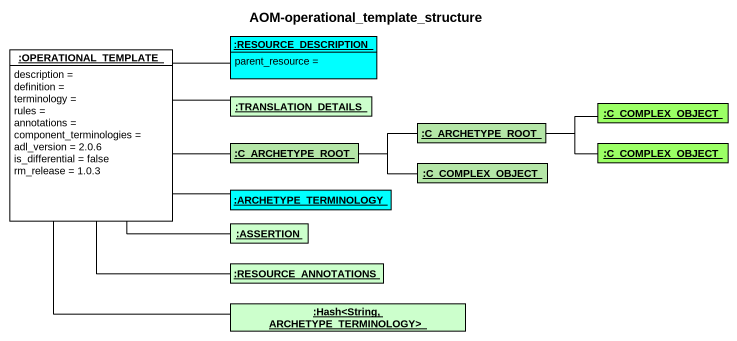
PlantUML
@startuml
title AOM-operational_template_structure
hide circle
hide empty members
object ":OPERATIONAL_TEMPLATE" as OPERATIONAL_TEMPLATE {
  description =
  definition =
  terminology =
  rules =
  annotations =
  component_terminologies =
  adl_version = 2.0.6
  is_differential = false
  rm_release = 1.0.3
}
object ":RESOURCE_DESCRIPTION" as RESOURCE_DESCRIPTION #00FFFF {
  parent_resource =
}
object ":TRANSLATION_DETAILS" as TRANSLATION_DETAILS #CCFFCC
object ":C_COMPLEX_OBJECT" as C_COMPLEX_OBJECT #9BFF65
object ":C_ARCHETYPE_ROOT" as C_ARCHETYPE_ROOT #B4E6A7
object ":C_ARCHETYPE_ROOT" as C_ARCHETYPE_ROOT_2 #B4E6A7
object ":C_COMPLEX_OBJECT" as C_COMPLEX_OBJECT_2 #9BFF65
object ":ARCHETYPE_TERMINOLOGY" as ARCHETYPE_TERMINOLOGY #00FFFF
object ":C_COMPLEX_OBJECT" as C_COMPLEX_OBJECT_3 #B4E6A7
object ":ASSERTION" as ASSERTION #CCFFCC
object ":RESOURCE_ANNOTATIONS" as RESOURCE_ANNOTATIONS #CCFFCC
object ":Hash<String, ARCHETYPE_TERMINOLOGY>" as Hash_String_ARCHETYPE #CCFFCC
OPERATIONAL_TEMPLATE -right- RESOURCE_DESCRIPTION
OPERATIONAL_TEMPLATE -right- TRANSLATION_DETAILS
OPERATIONAL_TEMPLATE -right- C_ARCHETYPE_ROOT
OPERATIONAL_TEMPLATE -right- ARCHETYPE_TERMINOLOGY
OPERATIONAL_TEMPLATE -right- ASSERTION
OPERATIONAL_TEMPLATE -- Hash_String_ARCHETYPE
C_ARCHETYPE_ROOT -right- C_ARCHETYPE_ROOT_2
C_ARCHETYPE_ROOT -right- C_COMPLEX_OBJECT_3
C_ARCHETYPE_ROOT_2 -right- C_COMPLEX_OBJECT
C_ARCHETYPE_ROOT_2 -right- C_COMPLEX_OBJECT_2
RESOURCE_ANNOTATIONS -up- OPERATIONAL_TEMPLATE
@enduml
